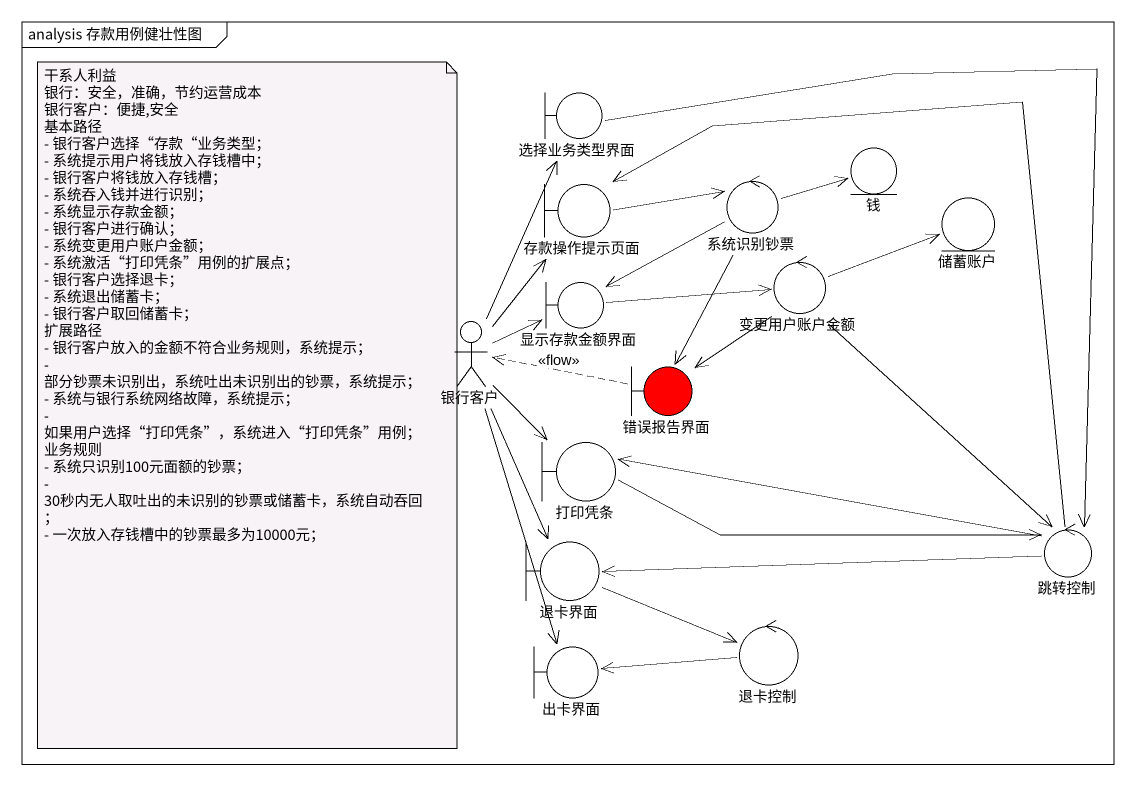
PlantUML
@startuml
mainframe analysis 存款用例健壮性图
boundary 选择业务类型界面
entity 钱
boundary 存款操作提示页面
control 系统识别钞票
entity 储蓄账户
control 变更用户账户金额
actor 银行客户
boundary 显示存款金额界面
boundary 错误报告界面 #FF0000
boundary 打印凭条
boundary 退卡界面
control 跳转控制
control 退卡控制
boundary 出卡界面
选择业务类型界面 --> 跳转控制
存款操作提示页面 -right-> 系统识别钞票
系统识别钞票 -right-> 钱
系统识别钞票 -left-> 显示存款金额界面
系统识别钞票 --> 错误报告界面
变更用户账户金额 -right-> 储蓄账户
变更用户账户金额 --> 错误报告界面
变更用户账户金额 --> 跳转控制
银行客户 -up-> 选择业务类型界面
银行客户 -up-> 存款操作提示页面
银行客户 -right-> 显示存款金额界面
银行客户 --> 打印凭条
银行客户 --> 退卡界面
银行客户 --> 出卡界面
显示存款金额界面 -right-> 变更用户账户金额
错误报告界面 .left.> 银行客户 : <<flow>>
打印凭条 -right-> 跳转控制
退卡界面 -right-> 退卡控制
跳转控制 -up-> 存款操作提示页面
跳转控制 -left-> 打印凭条
跳转控制 -left-> 退卡界面
退卡控制 -left-> 出卡界面
note as N1
  干系人利益
  银行：安全，准确，节约运营成本
  银行客户：便捷,安全
  基本路径
  - 银行客户选择“存款“业务类型；
  - 系统提示用户将钱放入存钱槽中；
  - 银行客户将钱放入存钱槽；
  - 系统吞入钱并进行识别；
  - 系统显示存款金额；
  - 银行客户进行确认；
  - 系统变更用户账户金额；
  - 系统激活“打印凭条”用例的扩展点；
  - 银行客户选择退卡；
  - 系统退出储蓄卡；
  - 银行客户取回储蓄卡；
  扩展路径
  - 银行客户放入的金额不符合业务规则，系统提示；
  - 部分钞票未识别出，系统吐出未识别出的钞票，系统提示；
  - 系统与银行系统网络故障，系统提示；
  - 如果用户选择“打印凭条”，系统进入“打印凭条”用例；
  业务规则
  - 系统只识别100元面额的钞票；
  - 30秒内无人取吐出的未识别的钞票或储蓄卡，系统自动吞回；
  - 一次放入存钱槽中的钞票最多为10000元；
end note
@enduml
